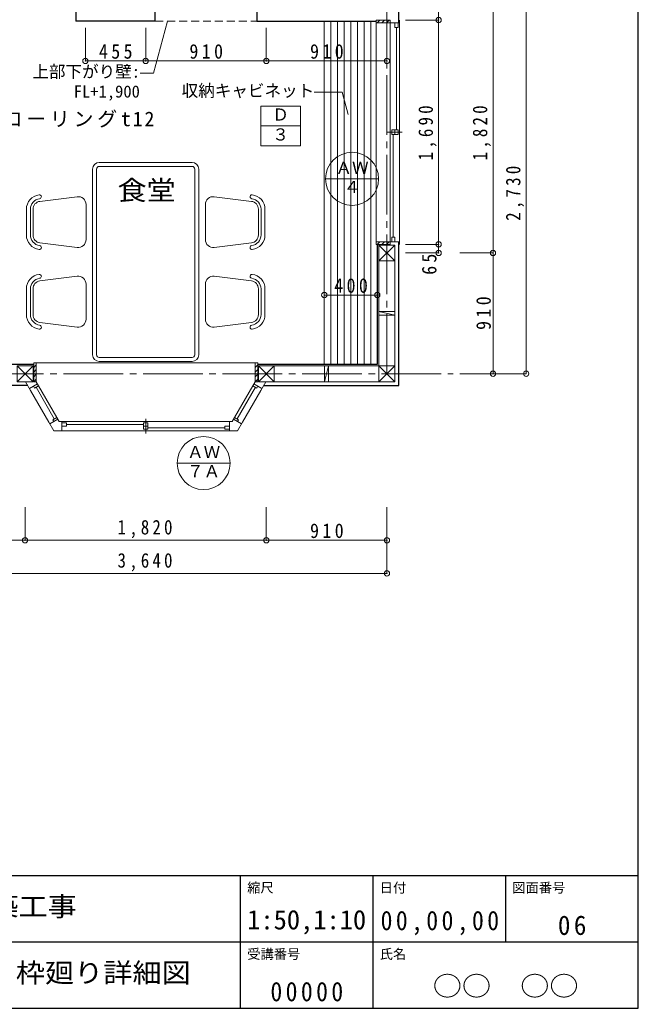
# Model space of a CAD drawing. Units: millimetres at full size, sheet at 1:50. Extents: x -10000 to 10000, y -6925 to 6925.
# Drawn here: x 5334 to 10000, y -6925 to 525 of the extents above; entities that cross this region are included whole.
import ezdxf
from ezdxf.enums import TextEntityAlignment as Align

# ---------------------------------------------------------------- set-up
doc = ezdxf.new("R2010")
doc.units = ezdxf.units.MM
doc.header["$LTSCALE"] = 50
doc.header["$PDMODE"] = 32
doc.header["$PDSIZE"] = 40
doc.linetypes.add('CHAIN2', pattern=[12, 9, -1, 1, -1])
doc.linetypes.add('DASHED1', pattern=[1.8, 1.2, -0.6])
for name, color, linetype, lineweight in [('0-2', 4, 'Continuous', 9), ('1-0', 1, 'CHAIN2', 9), ('1-1', 7, 'Continuous', 25), ('1-2', 4, 'Continuous', 9), ('1-3', 3, 'Continuous', 13), ('1-5', 2, 'Continuous', 13), ('1-7', 4, 'Continuous', 9), ('1-A', 4, 'Continuous', 9), ('1-B', 4, 'Continuous', 9), ('1-C', 134, 'Continuous', 9), ('1-D', 4, 'Continuous', 9), ('F-1', 7, 'Continuous', 25)]:
    doc.layers.add(name, color=color, linetype=linetype, lineweight=lineweight)
doc.layers.add('F-A', color=7, linetype='Continuous')
doc.styles.add('ＭＳ ゴシック', font='')
doc.styles.get('ＭＳ ゴシック').set_extended_font_data('MS Gothic')

# ---------------------------------------------------------------- blocks, each defined once
blk = doc.blocks.new('柱1')
at = {"layer": '0-2'}
for p, q in [((-30, 30), (30, -30)), ((30, 30), (-30, -30))]:
    blk.add_line(p, q, dxfattribs=at)
blk.add_lwpolyline([(-30, -30), (30, -30), (30, 30), (-30, 30)], close=True, dxfattribs=at)
blk = doc.blocks.new('間柱')
at = {"layer": '1-2'}
blk.add_line((15, 60), (-15, -60), dxfattribs=at)
blk.add_lwpolyline([(-15, -60), (15, -60), (15, 60), (-15, 60)], close=True, dxfattribs=at)
blk = doc.blocks.new('出窓1820')
at = {"layer": '1-3', "color": 134, "lineweight": 9}
for p, q in [((65, 81.42), (66.08, 82.5)), ((1735, 81.42), (1736.08, 82.5)), ((65, 46.07), (85, 66.07)), ((65, 10.71), (85, 30.71)), ((1735, 46.07), (1755, 66.07)), ((1735, 10.71), (1755, 30.71)), ((65, -24.64), (85, -4.64)), ((65, -60), (85, -40)), ((1735, -24.64), (1755, -4.64)), ((1735, -60), (1755, -40))]:
    blk.add_line(p, q, dxfattribs=at)
at = {"layer": '1-3', "color": 4, "lineweight": 9}
for p, q in [((85, 82.5), (1735, 82.5)), ((41.88, -125.31), (180.08, -364.69)), ((102.5, -90.31), (240.71, -329.69)), ((1579.29, -329.69), (1717.5, -90.31)), ((1778.12, -125.31), (1639.92, -364.69)), ((1526.79, -360), (293.21, -360)), ((293.21, -430), (1526.79, -430))]:
    blk.add_line(p, q, dxfattribs=at)
at = {"layer": '1-3'}
for p, q in [((4.17, -60), (41.88, -125.31)), ((85, -60), (102.5, -90.31)), ((1735, -60), (1717.5, -90.31)), ((1815.83, -60), (1778.12, -125.31)), ((95, -77.32), (34.38, -112.32)), ((72.19, -107.81), (64.69, -94.82)), ((102.5, -90.31), (72.19, -107.81)), ((220.79, -341.19), (82.58, -101.81)), ((1737.42, -101.81), (1599.21, -341.19)), ((1717.5, -90.31), (1747.81, -107.81)), ((1725, -77.32), (1785.62, -112.32)), ((1747.81, -107.81), (1755.31, -94.82)), ((217.79, -430), (180.08, -364.69)), ((248.21, -342.68), (187.58, -377.68)), ((240.71, -329.69), (210.39, -347.19)), ((210.39, -347.19), (217.89, -360.18)), ((258.21, -360), (240.71, -329.69)), ((258.21, -360), (293.21, -360)), ((278.21, -360), (278.21, -430)), ((313.21, -371), (278.21, -371)), ((313.21, -395), (313.21, -371)), ((893, -371), (893, -419)), ((927, -371), (893, -371)), ((910, -340), (910, -450)), ((927, -419), (927, -371)), ((1561.79, -360), (1526.79, -360)), ((1541.79, -360), (1541.79, -430)), ((1561.79, -360), (1579.29, -329.69)), ((1571.79, -342.68), (1632.42, -377.68)), ((1579.29, -329.69), (1609.61, -347.19)), ((1609.61, -347.19), (1602.11, -360.18)), ((1602.21, -430), (1639.92, -364.69)), ((217.79, -430), (293.21, -430)), ((278.21, -395), (313.21, -395)), ((893, -383), (313.21, -383)), ((927, -395), (893, -395)), ((893, -419), (927, -419)), ((1506.79, -407), (927, -407)), ((1506.79, -395), (1506.79, -419)), ((1541.79, -395), (1506.79, -395)), ((1506.79, -419), (1541.79, -419)), ((1602.21, -430), (1526.79, -430))]:
    blk.add_line(p, q, dxfattribs=at)
for points in [[(65, -60), (85, -60), (85, 82.5), (65, 82.5)], [(1755, -60), (1735, -60), (1735, 82.5), (1755, 82.5)]]:
    blk.add_lwpolyline(points, close=True, dxfattribs=at)

msp = doc.modelspace()

# ---------------------------------------------------------------- linework, layer by layer
at = {"layer": '1-0'}
for p, q in [((8104.34, -2142.94), (8104.34, 4727.06)), ((4464.34, -2142.94), (8604.34, -2142.94))]:
    msp.add_line(p, q, dxfattribs=at)
at = {"layer": '1-1'}
for p, q in [((8194.34, 502.06), (8194.34, 1518.55)), ((5756.84, 659.56), (5756.84, 514.56)), ((7121.84, 659.56), (7121.84, 514.56)), ((6356.84, 514.56), (5756.84, 514.56)), ((7121.84, 514.56), (8021.84, 514.56)), ((8031.84, -2070.44), (8031.84, -1167.94)), ((8194.34, -2232.94), (8194.34, -1147.94)), ((4536.84, -2070.44), (5439.34, -2070.44)), ((7129.34, -2070.44), (8031.84, -2070.44)), ((5395.83, -2232.94), (4374.34, -2232.94)), ((7172.85, -2232.94), (8194.34, -2232.94))]:
    msp.add_line(p, q, dxfattribs=at)
msp.add_lwpolyline([(6356.84, 514.56), (6356.84, 659.56), (5756.84, 659.56)], dxfattribs=at)
at = {"layer": '1-2'}
for p, q in [((8044.34, -2082.94), (8044.34, -1292.94)), ((8164.34, -2082.94), (8164.34, -1292.94)), ((7254.34, -2082.94), (8044.34, -2082.94)), ((7254.34, -2202.94), (8044.34, -2202.94))]:
    msp.add_line(p, q, dxfattribs=at)
at = {"layer": '1-3', "color": 134, "lineweight": 9}
for p, q in [((8030.23, 502.06), (8050.23, 522.06)), ((8065.59, 502.06), (8085.59, 522.06)), ((8100.94, 502.06), (8120.94, 522.06)), ((8030.23, -1167.94), (8050.23, -1147.94)), ((8065.59, -1167.94), (8085.59, -1147.94)), ((8100.94, -1167.94), (8120.94, -1147.94))]:
    msp.add_line(p, q, dxfattribs=at)
at = {"layer": '1-3'}
for p, q in [((8129.34, 522.06), (8129.34, 487.06)), ((8199.34, 522.06), (8199.34, 487.06)), ((8199.34, 502.06), (8021.84, 502.06)), ((8176.34, -305.94), (8176.34, 467.06)), ((8219.34, -322.94), (8109.34, -322.94)), ((8152.34, -1112.94), (8152.34, -339.94)), ((8164.34, -339.94), (8164.34, -305.94)), ((8199.34, -1147.94), (8021.84, -1147.94)), ((8129.34, -1167.94), (8129.34, -1132.94)), ((8199.34, -1167.94), (8199.34, -1132.94))]:
    msp.add_line(p, q, dxfattribs=at)
at = {"layer": '1-3', "color": 4, "lineweight": 9}
for p, q in [((8021.84, -1147.94), (8021.84, 502.06)), ((8129.34, -1132.94), (8129.34, 487.06)), ((8199.34, -1132.94), (8199.34, 487.06))]:
    msp.add_line(p, q, dxfattribs=at)
at = {"layer": '1-3'}
for points in [[(8129.34, 522.06), (8021.84, 522.06), (8021.84, 502.06)], [(8164.34, 502.06), (8164.34, 467.06), (8188.34, 467.06), (8188.34, 502.06)], [(8164.34, -1147.94), (8164.34, -1112.94), (8140.34, -1112.94), (8140.34, -1147.94)], [(8129.34, -1167.94), (8021.84, -1167.94), (8021.84, -1147.94)]]:
    msp.add_lwpolyline(points, dxfattribs=at)
msp.add_lwpolyline([(8188.34, -339.94), (8188.34, -305.94), (8140.34, -305.94), (8140.34, -339.94)], close=True, dxfattribs=at)
at = {"layer": '1-5'}
msp.add_line((7631.84, -2070.44), (7631.84, 514.56), dxfattribs=at)
at = {"layer": '1-7'}
for p, q in [((6634.34, -550.44), (5934.34, -550.44)), ((6634.34, -580.44), (5934.34, -580.44)), ((5884.34, -600.44), (5884.34, -2000.44)), ((5914.34, -600.44), (5914.34, -2000.44)), ((6654.34, -2000.44), (6654.34, -600.44)), ((6684.34, -2000.44), (6684.34, -600.44)), ((5486.89, -843.87), (5766.89, -808.87)), ((7081.78, -843.87), (6801.78, -808.87)), ((5834.34, -868.41), (5834.34, -1132.48)), ((6734.34, -868.41), (6734.34, -1132.48)), ((5384.33, -903.41), (5384.33, -1097.48)), ((5414.33, -903.41), (5414.33, -1097.48)), ((5434.34, -903.41), (5434.34, -1097.48)), ((7134.34, -903.41), (7134.34, -1097.48)), ((7154.34, -903.41), (7154.34, -1097.48)), ((7184.34, -903.41), (7184.34, -1097.48)), ((5486.89, -1157.02), (5766.89, -1192.02)), ((7081.78, -1157.02), (6801.78, -1192.02)), ((5486.89, -1443.87), (5766.89, -1408.87)), ((7081.78, -1443.87), (6801.78, -1408.87)), ((5834.34, -1732.48), (5834.34, -1468.41)), ((6734.34, -1468.41), (6734.34, -1732.48)), ((5384.33, -1697.48), (5384.33, -1503.41)), ((5414.33, -1697.48), (5414.33, -1503.41)), ((5434.34, -1697.48), (5434.34, -1503.41)), ((7134.34, -1503.41), (7134.34, -1697.48)), ((7154.34, -1503.41), (7154.34, -1697.48)), ((7184.34, -1503.41), (7184.34, -1697.48)), ((5486.89, -1757.02), (5766.89, -1792.02)), ((7081.78, -1757.02), (6801.78, -1792.02)), ((5934.34, -2020.44), (6634.34, -2020.44)), ((5934.34, -2050.44), (6634.34, -2050.44))]:
    msp.add_line(p, q, dxfattribs=at)
for centre, radius, start, end in [((5934.34, -600.44), 50, 90, 180), ((5934.34, -600.44), 20, 90, 180), ((6634.34, -600.44), 50, 0, 90), ((6634.34, -600.44), 20, 0, 90), ((5494.34, -903.41), 110, 97.12473, 180), ((5482.55, -809.14), 15, 277.12444, 97.12444), ((5774.34, -868.41), 60, 0, 97.12502), ((6794.34, -868.41), 60, 82.87498, 180), ((7086.12, -809.14), 15, 82.87556, 262.87556), ((7074.34, -903.41), 110, 0, 82.87527), ((5494.34, -903.41), 80, 97.12473, 180), ((5494.34, -903.41), 60, 97.12473, 180), ((7074.34, -903.41), 60, 0, 82.87527), ((7074.34, -903.41), 80, 0, 82.87527), ((5494.34, -1097.48), 110, 180, 262.87527), ((5494.34, -1097.48), 80, 180, 262.87527), ((5494.34, -1097.48), 60, 180, 262.87527), ((7074.34, -1097.48), 60, 277.12473, 0), ((7074.34, -1097.48), 80, 277.12473, 0), ((7074.34, -1097.48), 110, 277.12473, 0), ((5482.55, -1191.75), 15, 262.87556, 82.87556), ((5774.34, -1132.48), 60, 262.87498, 0), ((6794.34, -1132.48), 60, 180, 277.12502), ((7086.12, -1191.75), 15, 97.12444, 277.12444), ((5494.34, -1503.41), 110, 97.12473, 180), ((5494.34, -1503.41), 110, 97.12473, 180), ((5482.55, -1409.14), 15, 277.12444, 97.12444), ((5482.55, -1409.14), 15, 277.12444, 97.12444), ((5774.34, -1468.41), 60, 0, 97.12502), ((5774.34, -1468.41), 60, 0, 97.12502), ((6794.34, -1468.41), 60, 82.87498, 180), ((7086.12, -1409.14), 15, 82.87556, 262.87556), ((7074.34, -1503.41), 110, 0, 82.87527), ((5494.34, -1503.41), 80, 97.12473, 180), ((5494.34, -1503.41), 80, 97.12473, 180), ((5494.34, -1503.41), 60, 97.12473, 180), ((5494.34, -1503.41), 60, 97.12473, 180), ((7074.34, -1503.41), 60, 0, 82.87527), ((7074.34, -1503.41), 80, 0, 82.87527), ((5494.34, -1697.48), 110, 180, 262.87527), ((5494.34, -1697.48), 110, 180, 262.87527), ((5494.34, -1697.48), 80, 180, 262.87527), ((5494.34, -1697.48), 80, 180, 262.87527), ((5494.34, -1697.48), 60, 180, 262.87527), ((5494.34, -1697.48), 60, 180, 262.87527), ((7074.34, -1697.48), 60, 277.12473, 0), ((7074.34, -1697.48), 80, 277.12473, 0), ((7074.34, -1697.48), 110, 277.12473, 0), ((5482.55, -1791.75), 15, 262.87556, 82.87556), ((5482.55, -1791.75), 15, 262.87556, 82.87556), ((5774.34, -1732.48), 60, 262.87498, 0), ((5774.34, -1732.48), 60, 262.87498, 0), ((6794.34, -1732.48), 60, 180, 277.12502), ((7086.12, -1791.75), 15, 97.12444, 277.12444), ((5934.34, -2000.44), 50, 180, 270), ((5934.34, -2000.44), 20, 180, 270), ((6634.34, -2000.44), 20, 270, 0), ((6634.34, -2000.44), 50, 270, 0)]:
    msp.add_arc(centre, radius, start, end, dxfattribs=at)
at = {"layer": '1-A'}
msp.add_line((7152.31, -275.54), (7452.31, -275.54), dxfattribs=at)
for points in [[(6449.19, 514.56), (6344.32, 123.16), (6241.75, 123.16)], [(7555.62, -20.5), (7766.76, -20.5), (7811.82, -188.68)]]:
    msp.add_lwpolyline(points, dxfattribs=at)
msp.add_lwpolyline([(7152.31, -425.54), (7452.31, -425.54), (7452.31, -125.54), (7152.31, -125.54)], close=True, dxfattribs=at)
at = {"layer": '1-B', "color": 5, "linetype": 'DASHED1'}
msp.add_line((6356.84, 514.56), (7121.84, 514.56), dxfattribs=at)
at = {"layer": '1-B'}
for p, q in [((7641.04, -674.2), (8041.04, -674.2)), ((6521.6, -2816.28), (6921.6, -2816.28))]:
    msp.add_line(p, q, dxfattribs=at)
for centre in [(7841.04, -674.2), (6721.6, -2816.28)]:
    msp.add_circle(centre, 200, dxfattribs=at)
at = {"layer": '1-C'}
for p, q in [((7681.84, -2070.44), (7681.84, 514.56)), ((7731.84, -2070.44), (7731.84, 514.56)), ((7781.84, -2070.44), (7781.84, 514.56)), ((7831.84, -2070.44), (7831.84, 514.56)), ((7881.84, -2070.44), (7881.84, 514.56)), ((7931.84, -2070.44), (7931.84, 514.56)), ((7981.84, -2070.44), (7981.84, 514.56))]:
    msp.add_line(p, q, dxfattribs=at)
at = {"layer": '1-D'}
for p, q in [((8494.34, 522.06), (8244.34, 522.06)), ((8494.34, 522.06), (8494.34, 587.06)), ((8494.34, -1167.94), (8494.34, 522.06)), ((8904.34, -1232.94), (8904.34, 587.06)), ((9154.34, -2142.94), (9154.34, 587.06)), ((5829.34, 214.56), (5829.34, 464.56)), ((6284.34, 214.56), (6284.34, 464.56)), ((7194.34, 214.56), (7194.34, 464.56)), ((8104.34, 214.56), (8104.34, 464.56)), ((5829.34, 214.56), (6284.34, 214.56)), ((6284.34, 214.56), (7194.34, 214.56)), ((7194.34, 214.56), (8104.34, 214.56)), ((8494.34, -1167.94), (8244.34, -1167.94)), ((8494.34, -1232.94), (8494.34, -1167.94)), ((8494.34, -1232.94), (8244.34, -1232.94)), ((8904.34, -1232.94), (8654.34, -1232.94)), ((8904.34, -2142.94), (8904.34, -1232.94)), ((7631.84, -1549.85), (8031.84, -1549.85)), ((9154.34, -2142.94), (8654.34, -2142.94)), ((5374.34, -3397.94), (5374.34, -3147.94)), ((7194.34, -3397.94), (7194.34, -3147.94)), ((8104.34, -3647.94), (8104.34, -3147.94)), ((4464.34, -3397.94), (5374.34, -3397.94)), ((5374.34, -3397.94), (7194.34, -3397.94)), ((7194.34, -3397.94), (8104.34, -3397.94)), ((4464.34, -3647.94), (8104.34, -3647.94))]:
    msp.add_line(p, q, dxfattribs=at)
for p in [(8494.34, 522.06), (5829.34, 214.56), (6284.34, 214.56), (7194.34, 214.56), (8104.34, 214.56), (8494.34, -1167.94), (8494.34, -1232.94), (8904.34, -1232.94), (7631.84, -1549.85), (8031.84, -1549.85), (8904.34, -2142.94), (9154.34, -2142.94), (5374.34, -3397.94), (7194.34, -3397.94), (8104.34, -3397.94), (8104.34, -3647.94)]:
    msp.add_point(p, dxfattribs=at)
at = {"layer": 'F-1'}
for p, q in [((10000, -6925), (10000, 6925)), ((-10000, -5925), (10000, -5925)), ((7000, -6925), (7000, -5925)), ((8000, -6925), (8000, -5925)), ((9000, -6425), (9000, -5925)), ((3000, -6425), (10000, -6425)), ((-10000, -6925), (10000, -6925))]:
    msp.add_line(p, q, dxfattribs=at)

# ---------------------------------------------------------------- block references
at = {"layer": '1-2', "xscale": 2, "yscale": 2}
for p in [(8104.34, -1232.94), (5374.34, -2142.94), (7194.34, -2142.94), (8104.34, -2142.94)]:
    msp.add_blockref('柱1', p, dxfattribs=at)
at = {"layer": '1-2', "rotation": 90}
msp.add_blockref('間柱', (8104.34, -1687.94), dxfattribs=at)
at = {"layer": '1-2'}
msp.add_blockref('間柱', (7649.34, -2142.94), dxfattribs=at)
at = {"layer": '1-3'}
msp.add_blockref('出窓1820', (5374.34, -2142.94), dxfattribs=at)

# ---------------------------------------------------------------- texts
at = {"layer": '1-A', "style": 'ＭＳ ゴシック'}
for s, p in [('上部下がり壁:', (5429.25, 60.66)), ('FL+1,900', (5741.75, -89.34)), ('収納キャビネット', (6555.62, -83)), ('Ｄ', (7239.81, -263.04)), ('３', (7239.81, -413.04))]:
    msp.add_text(s, height=91.64, dxfattribs=at).set_placement(p, align=Align.BOTTOM_LEFT)
at = {"layer": '1-A', "color": 7, "style": 'ＭＳ ゴシック', "width": 1.1}
msp.add_text('食堂', height=146.6, dxfattribs=at).set_placement((6071.84, -877.94), align=Align.BOTTOM_LEFT)
at = {"layer": '1-A', "color": 7, "insert": (3776.13, -289.74), "char_height": 110, "attachment_point": 7, "style": 'ＭＳ ゴシック'}
msp.add_mtext('\\T1.19;床：天然木化粧フローリングt12', dxfattribs=at)
at = {"layer": '1-B', "style": 'ＭＳ ゴシック'}
for s, p in [('ＡＷ', (7716.04, -664.2)), ('４', (7778.54, -809.2)), ('ＡＷ', (6596.6, -2806.28)), ('７Ａ', (6596.6, -2951.28))]:
    msp.add_text(s, height=91.64, dxfattribs=at).set_placement(p, align=Align.BOTTOM_LEFT)
at = {"layer": '1-D', "color": 7, "char_height": 110, "attachment_point": 7, "style": 'ＭＳ ゴシック'}
for s, insert in [('\\T1.38;\\W0.9;455', (5931.84, 229.56)), ('\\T1.38;\\W0.9;910', (6614.34, 229.56)), ('\\T1.38;\\W0.9;910', (7524.34, 229.56)), ('\\T1.38;\\W0.9;400', (7706.84, -1534.85)), ('\\T1.38;\\W0.85;1,820', (6071.84, -3382.94)), ('\\T1.38;\\W0.9;910', (7524.34, -3382.94)), ('\\T1.38;\\W0.85;3,640', (6071.84, -3632.94))]:
    msp.add_mtext(s, dxfattribs=dict(at, insert=insert))
at = {"layer": '1-D', "color": 7, "char_height": 110, "attachment_point": 7, "rotation": 90, "style": 'ＭＳ ゴシック'}
for s, insert in [('\\T1.38;\\W0.85;1,690', (8479.34, -535.44)), ('\\T1.38;\\W0.85;1,820', (8889.34, -535.44)), ('\\T1.38;\\W0.85;2,730', (9139.34, -990.44)), ('\\T1.36;\\W0.9;65', (8479.34, -1397.33)), ('\\T1.38;\\W0.9;910', (8889.34, -1812.94))]:
    msp.add_mtext(s, dxfattribs=dict(at, insert=insert))
at = {"layer": 'F-A', "color": 4, "style": 'ＭＳ ゴシック'}
for s, p in [('縮尺', (7050, -6075)), ('日付', (8050, -6075)), ('図面番号', (9050, -6075)), ('受講番号', (7050, -6575)), ('氏名', (8050, -6575))]:
    msp.add_text(s, height=73.31, dxfattribs=at).set_placement(p, align=Align.BOTTOM_LEFT)
at = {"layer": 'F-A', "style": 'ＭＳ ゴシック', "width": 1.1}
for s, p in [('○○邸新築工事', (4225, -6275)), ('ＬＤＫ平面詳細図・枠廻り詳細図', (3325, -6775)), ('○○\u3000○○', (8450, -6875))]:
    msp.add_text(s, height=146.6, dxfattribs=at).set_placement(p, align=Align.BOTTOM_LEFT)
at = {"layer": 'F-A', "style": 'ＭＳ ゴシック'}
msp.add_text('1:50,1:10', height=146.6, dxfattribs=at).set_placement((7050, -6375), align=Align.BOTTOM_LEFT)
at = {"layer": 'F-A', "char_height": 146.6, "attachment_point": 7, "style": 'ＭＳ ゴシック'}
for s, insert in [('\\T1.28;\\W0.9;00,00,00', (8056.25, -6375)), ('\\T1.27;\\W0.95;06', (9393.75, -6375)), ('\\T1.28;\\W0.9;00000', (7225, -6875))]:
    msp.add_mtext(s, dxfattribs=dict(at, insert=insert))

doc.saveas('drawing.dxf')
